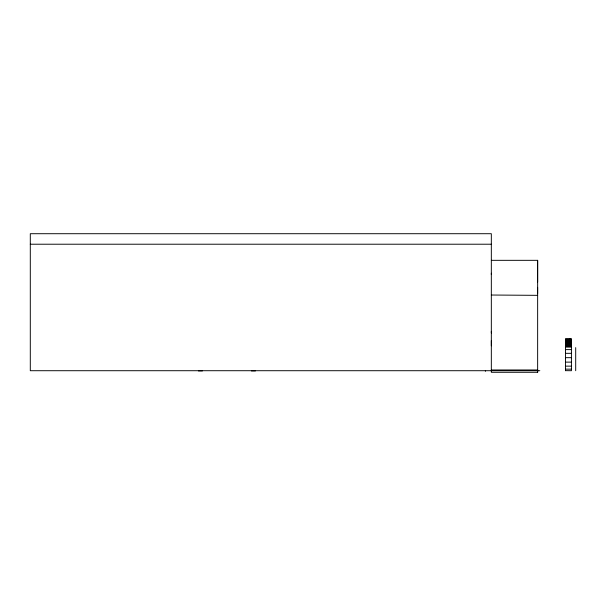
<?xml version="1.0" encoding="UTF-8"?>
<svg xmlns="http://www.w3.org/2000/svg" width="606" height="606" viewBox="0 0 606 606"><rect width="100%" height="100%" fill="white"/><g stroke="black" fill="none" stroke-linecap="round" stroke-linejoin="round"><path stroke-width="0.91" d="M491.33 345.791L491.33 340.686M491.33 332.982L491.33 331.33M491.33 274.609L491.33 273.23M539.817 370.713L30.3 370.713L30.3 233.711L491.33 233.711L491.33 372.289L537.643 372.289L537.643 369.971L491.33 369.971M537.643 295.342L491.33 295.031M537.643 293.592L537.643 287.342M537.643 281.957L537.643 260.33L491.33 260.33M30.3 244.218L491.33 244.218M565.481 339.262L571.428 339.262M565.481 339.958L571.428 339.958M565.481 340.754L571.428 340.754M565.481 341.579L571.428 341.579M565.481 342.36L571.428 342.36M565.481 343.011L571.428 343.011M565.481 343.458L571.428 343.458M565.481 343.625L571.428 343.625M565.481 343.875L571.428 343.875M565.481 344.155L571.428 344.155M565.481 344.466L571.428 344.466M565.481 344.791L571.428 344.791M565.481 345.14L571.428 345.14M565.481 345.511L571.428 345.511M565.481 345.89L571.428 345.89M565.481 346.276L571.428 346.276M565.481 347.109L571.428 347.109M565.481 349.624L571.428 349.624M565.481 353.321L571.428 353.321M565.481 357.676L571.428 357.676M565.481 362.123L571.428 362.123M565.481 366.138L571.428 366.138M565.481 369.152L571.428 369.152M565.481 370.645L571.428 370.713L571.428 338.754L565.481 338.754L565.481 370.713M198.374 370.91L202.449 370.91M251.384 370.91L255.459 370.91M575.7 347.624L575.7 370.713M569.814 338.754L569.814 339.262M537.643 260.33L537.643 372.289M485.376 370.713L485.376 371.281"/></g></svg>
